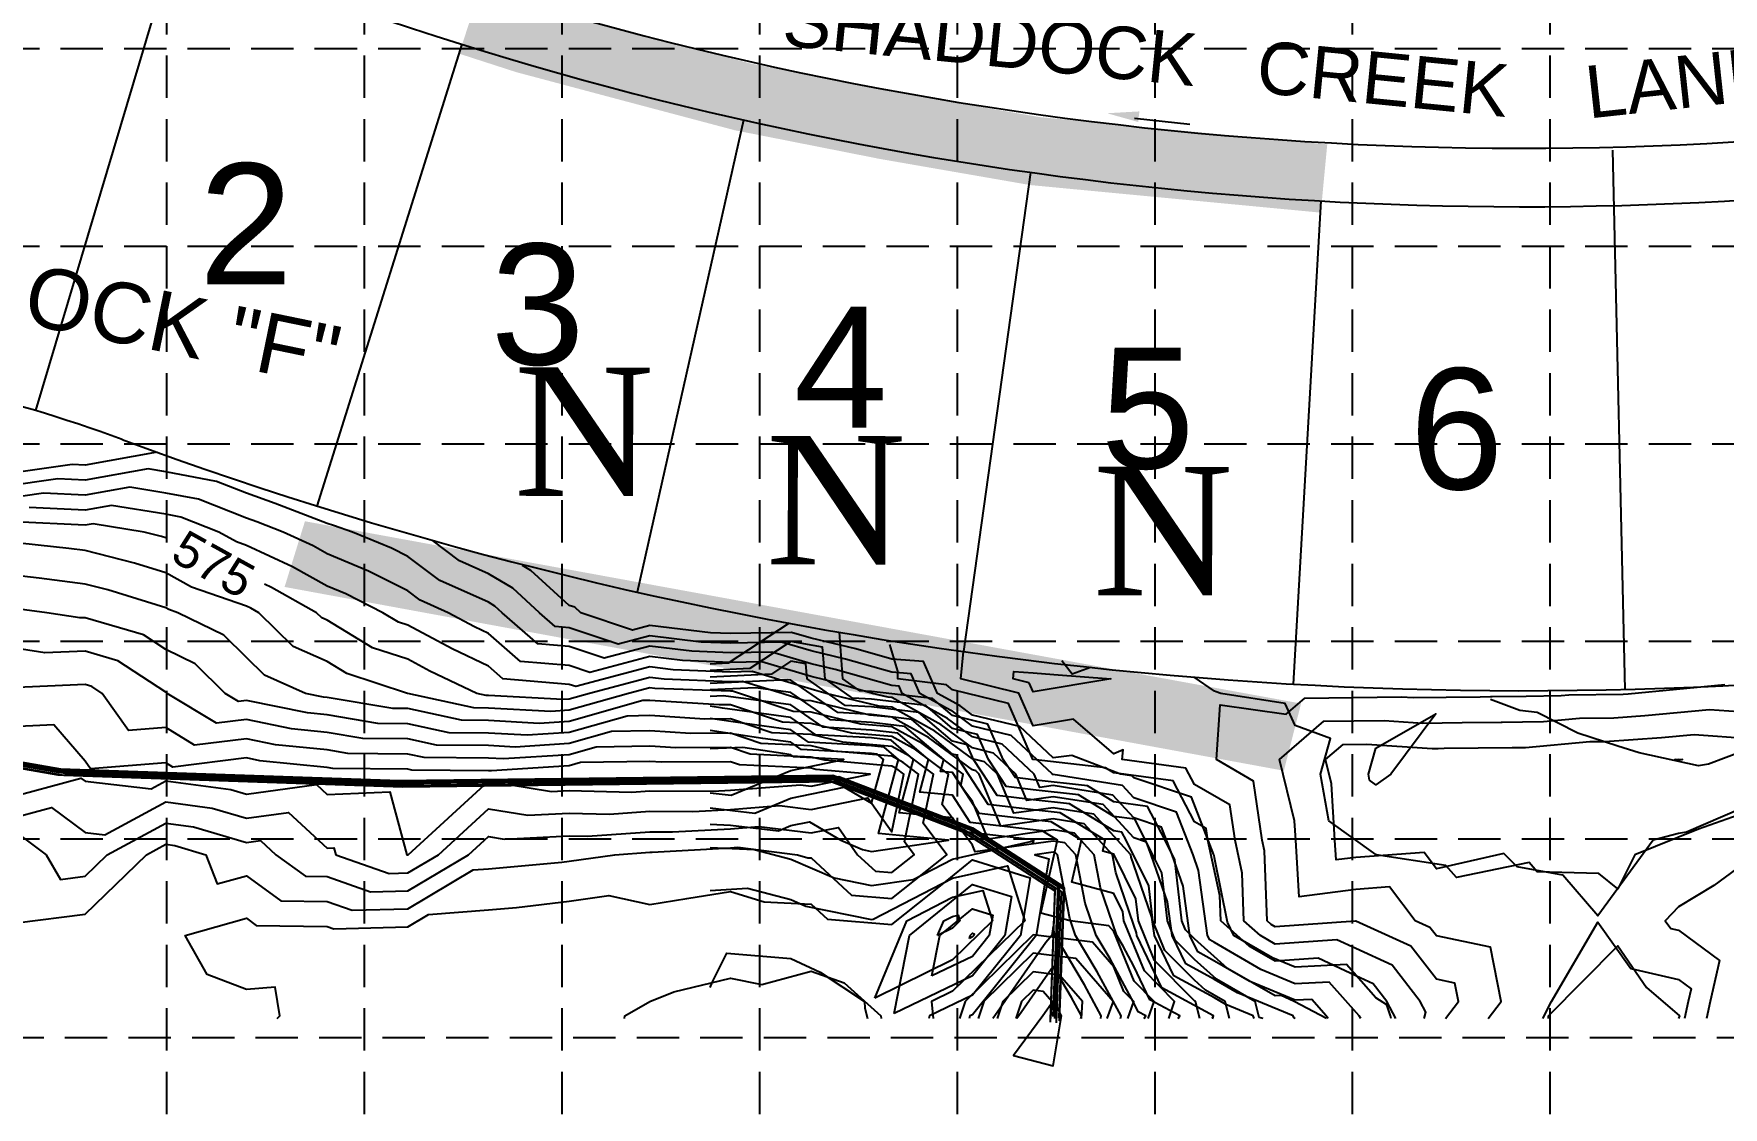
# Model space of a CAD drawing. Header units: feet. Extents: x 2468808 to 2471949, y 7110842 to 7112807.
# Drawn here: x 2470002.3 to 2470421.1, y 7111218.8 to 7111485 of the extents above; entities that cross this region are included whole.
import ezdxf
from ezdxf.enums import TextEntityAlignment as Align

# ---------------------------------------------------------------- set-up
doc = ezdxf.new("R2010")
doc.units = ezdxf.units.FT
doc.header["$LTSCALE"] = 35
doc.header["$MEASUREMENT"] = 0
for name, pattern in [('ACAD_ISO02W100', [15, 12, -3]), ('FL1', [1.2, 0.9, -0.075, 0, -0.075, 0, -0.075, 0, -0.075]), ('HIDDEN', [0.375, 0.25, -0.125]), ('PHANTOM2', [3.15, 1.9, -0.25, 0.25, -0.25, 0.25, -0.25])]:
    doc.linetypes.add(name, pattern=pattern)
for name, color, linetype in [('BDY', 250, 'PHANTOM2'), ('BLOCKNO', 250, 'CONTINUOUS'), ('CONTOURS-MAJ', 250, 'CONTINUOUS'), ('CONTOURS-MIN', 250, 'CONTINUOUS'), ('CREEK_FL', 250, 'FL1'), ('EROSION BLANKET', 84, 'CONTINUOUS'), ('FLOW', 250, 'CONTINUOUS'), ('GRID', 254, 'HIDDEN'), ('LEGEND', 7, 'CONTINUOUS'), ('LOT', 250, 'CONTINUOUS'), ('LOTNO', 250, 'CONTINUOUS'), ('Newcastle homesites', 194, 'CONTINUOUS'), ('PVMT', 250, 'CONTINUOUS'), ('SROW', 250, 'CONTINUOUS'), ('STRNAMES', 250, 'CONTINUOUS')]:
    doc.layers.add(name, color=color, linetype=linetype)
doc.styles.add('NEWCASTLE', font='TIMES.TTF')
doc.styles.get("Standard").update_dxf_attribs({"font": 'ARIAL.TTF'})

# ---------------------------------------------------------------- blocks, each defined once
blk = doc.blocks.new('1DB')
at = {"layer": 'FLOW'}
for p, q in [((6.25, 13), (20.07, 13)), ((6.25, -13.5), (20.07, -13.5))]:
    blk.add_line(p, q, dxfattribs=at)
for points in [[(7.28, 11.68), (7.28, 14.32), (-0.62, 13)], [(7.28, -14.32), (7.28, -11.68), (-0.62, -13)]]:
    blk.add_solid(points, dxfattribs=at)

msp = doc.modelspace()

# ---------------------------------------------------------------- hatches: boundary and pattern name
at = {"layer": 'LEGEND', "linetype": 'ACAD_ISO02W100'}
h = msp.add_hatch(dxfattribs=at)
h.set_pattern_fill('GRAVEL', color=240, scale=14.931378, style=0)
h.set_pattern_definition([(228.0128, (2469066.0709, 7110548.3938), (-119.4509976, -134.382422), [2.00881, -198.87234]), (184.9697, (2469064.7271, 7110546.90066), (179.1765517, 14.9312482), [3.44718, -341.27046]), (132.5104, (2469061.2929, 7110546.602), (149.3136414, -164.2452875), [2.43065, -240.63457]), (267.2737, (2469055.4696, 7110542.8692), (14.93131854, 298.6275644), [3.13914, -310.7751]), (292.8337, (2469055.3203, 7110539.7336), (-74.6570379, 179.17648242), [3.07818, -304.74006]), (357.2737, (2469056.5148, 7110536.89664), (-298.6275644, 14.93131854), [3.13914, -310.7751]), (37.6942, (2469059.6504, 7110536.7473), (-194.10802368, -149.31363674), [4.15136, -410.98392]), (72.2553, (2469062.9353, 7110539.28566), (104.5198067, 328.49025973), [3.91931, -388.01158]), (121.4296, (2469064.1298, 7110543.0185), (-119.45114695, 194.1078399), [3.14977, -311.82799]), (175.2364, (2469062.4874, 7110545.7061), (164.2451721, -14.9312516), [3.59595, -176.20165]), (222.3974, (2469058.90385, 7110546.0048), (-179.17664576, -164.24503977), [4.65035, -460.38478]), (138.8141, (2469070.2517, 7110542.7199), (-104.51969, 89.5882279), [1.58722, -157.13549]), (171.4692, (2469069.0572, 7110543.7651), (194.1078884, -29.8628741), [3.01968, -298.94875]), (225, (2469066.071, 7110544.213), (-2e-15, -14.93138), [2.11161, -19.00454]), (203.1986, (2469065.0257, 7110546.0048), (74.656886, 29.8627758), [1.13714, -112.57684]), (291.8014, (2469063.9805, 7110545.5568), (-14.9313767, 44.794138), [1.60815, -78.79978]), (30.9638, (2469064.5778, 7110544.0637), (44.7941045, 29.862793), [2.61193, -84.45222]), (161.5651, (2469066.8175, 7110545.4075), (29.862762, -14.931354), [1.88868, -45.32848]), (16.3895, (2469055.3203, 7110545.5568), (149.31381283, 44.79402515), [2.64584, -261.93885]), (70.3462, (2469057.8586, 7110546.3034), (-59.72544104, -164.2451899), [2.21971, -219.75118]), (293.1986, (2469066.8175, 7110548.3938), (-29.8627758, 74.656886), [2.27427, -111.43971]), (343.6105, (2469067.7134, 7110546.3034), (-149.31381283, 44.79402515), [2.64584, -261.93885]), (339.444, (2469055.3203, 7110536.2994), (-74.6569175, 29.8626962), [2.55147, -125.02228]), (294.7751, (2469057.7093, 7110535.4035), (-74.6567734, 164.2452091), [2.13784, -211.64695]), (66.8014, (2469066.9668, 7110533.4624), (29.8627758, 74.656886), [2.27427, -111.43971]), (17.354, (2469067.8627, 7110535.5528), (-194.10794415, -59.7254299), [2.50296, -247.79255]), (69.444, (2469059.6504, 7110533.4624), (-29.8626962, -74.6569175), [1.27574, -126.29802]), (101.3099, (2469066.071, 7110533.4624), (-14.9313426, 59.725523), [0.76135, -75.37403]), (165.9638, (2469065.9216, 7110534.209), (44.794142, -14.931349), [3.07818, -58.48546]), (186.009, (2469062.9353, 7110534.95556), (149.3137763, 14.9313678), [2.85264, -282.41093]), (303.6901, (2469064.5778, 7110542.72), (-14.931398, 29.862749), [2.15343, -51.68241]), (353.1572, (2469065.7723, 7110540.9281), (253.83341653, -29.86287542), [3.75963, -372.20287]), (60.9454, (2469069.5051, 7110540.4802), (-59.7255124, -104.5196517), [1.53727, -152.19067]), (90, (2469070.252, 7110541.824), (-14.93138, 14.93138), [0.89588, -14.0355]), (120.2564, (2469062.6367, 7110535.4035), (59.72543565, -104.5196827), [2.07433, -205.359]), (48.0128, (2469061.5915, 7110537.1953), (119.4509976, 134.382422), [4.01762, -196.86353]), (0, (2469064.279, 7110540.182), (14.93138, 14.93138), [3.88216, -11.04922]), (325.3048, (2469068.1613, 7110540.1815), (-149.3136943, 104.51977455), [2.36086, -233.72495]), (254.0546, (2469070.1024, 7110538.8377), (-14.9313763, -59.725514), [2.17404, -106.52804]), (207.646, (2469069.5051, 7110536.7473), (-283.6961194, -149.31389517), [3.53971, -350.43159]), (175.4261, (2469066.36953, 7110535.1049), (-194.10792234, 14.93130037), [3.74477, -370.73229])])
h.paths.add_polyline_path([(2470065.66, 7111348.54), (2470311.5, 7111303.32), (2470315.3, 7111318.16), (2470070.15, 7111363.03)])

# ---------------------------------------------------------------- linework, layer by layer
at = {"layer": 'BDY', "color": 7, "linetype": 'Continuous'}
for centre, radius, start, end in [((2469902.59, 7111056.17), 350, 69.6722, 84.8422), ((2470371.57, 7112322.09), 1000, 249.67215, 276.15244)]:
    msp.add_arc(centre, radius, start, end, dxfattribs=at)
at = {"layer": 'CONTOURS-MAJ', "color": 42}
for points, elevation in [([(2470034.99, 7111360.02), (2470033.91, 7111360.35), (2470029.68, 7111361.42), (2470017.02, 7111363.46), (2470014.99, 7111363.1), (2469997.54, 7111363.97)], 575), ([(2470338.83, 7111240.79), (2470338.62, 7111241.42), (2470337.72, 7111244.16), (2470334.99, 7111245.96), (2470327.74, 7111254.17), (2470314.99, 7111253.51), (2470309.4, 7111255.83), (2470299.79, 7111261.42), (2470298.22, 7111264.65), (2470294.99, 7111280.62), (2470294.89, 7111281.32), (2470294.86, 7111281.42), (2470289.28, 7111295.71), (2470274.99, 7111300.48), (2470274.54, 7111300.97), (2470271.68, 7111301.42), (2470259.61, 7111306.05), (2470254.99, 7111305.47), (2470246.75, 7111313.18), (2470234.99, 7111316.05), (2470231.9, 7111318.33), (2470226.33, 7111321.42), (2470222.88, 7111329.31), (2470214.99, 7111329.93), (2470206.05, 7111332.48), (2470194.99, 7111335.1), (2470190.12, 7111336.55), (2470174.99, 7111336.26), (2470170.02, 7111336.45), (2470154.99, 7111338.27), (2470150.7, 7111337.13), (2470137.88, 7111341.42), (2470136.38, 7111342.81), (2470134.99, 7111343.17), (2470125.47, 7111351.9), (2470123.41, 7111353.13)], 580), ([(2470294.78, 7111240.79), (2470294.46, 7111240.89), (2470294.77, 7111241.42), (2470281.97, 7111248.4), (2470275.72, 7111261.42), (2470275.63, 7111262.07), (2470274.99, 7111263.94), (2470270.55, 7111276.99), (2470269.68, 7111281.42), (2470262.66, 7111289.09), (2470254.99, 7111290.3), (2470242.06, 7111288.49), (2470236.69, 7111301.42), (2470235.81, 7111302.25), (2470234.99, 7111302.45), (2470224.08, 7111310.51), (2470214.99, 7111315.55), (2470209.58, 7111316.02), (2470194.99, 7111319.53), (2470193.18, 7111319.62), (2470187.8, 7111321.42), (2470177.94, 7111324.37), (2470174.99, 7111324.31), (2470158.53, 7111324.97), (2470154.99, 7111325.39), (2470140.06, 7111321.42), (2470134.99, 7111319.98), (2470133.45, 7111319.88), (2470114.99, 7111320.9), (2470114.47, 7111320.91), (2470112.12, 7111321.42), (2470100.48, 7111326.92), (2470094.99, 7111329.87), (2470086.27, 7111332.71), (2470074.99, 7111339.57), (2470073.71, 7111340.14), (2470072.4, 7111341.42), (2470061.24, 7111347.68), (2470059.5, 7111348.49)], 575), ([(2470339.97, 7111240.79), (2470337.74, 7111245), (2470334.36, 7111249.36), (2470330, 7111251.34), (2470320.73, 7111255.73), (2470310, 7111254.98), (2470303.65, 7111258.65), (2470296.53, 7111265), (2470296.3, 7111271.3), (2470293.32, 7111285), (2470292.9, 7111287.9), (2470290, 7111289.57), (2470284.73, 7111299.73), (2470270, 7111301.69), (2470267.94, 7111302.94), (2470250, 7111304.99), (2470249.99, 7111304.99), (2470249.98, 7111305), (2470243.9, 7111318.9), (2470230, 7111322.33), (2470228.56, 7111323.56), (2470216.5, 7111325), (2470216.52, 7111326.94), (2470214.48, 7111333.57)], 580), ([(2470077.15, 7111281.42), (2470090.35, 7111276.78), (2470094.99, 7111276.89), (2470102.58, 7111281.42), (2470114.99, 7111292.78), (2470124.76, 7111291.2), (2470134.99, 7111291.71), (2470145.02, 7111291.46), (2470154.99, 7111292.18), (2470165.67, 7111292.11), (2470174.99, 7111292.62), (2470187.15, 7111293.59), (2470194.99, 7111292.61), (2470209.07, 7111295.51), (2470214.99, 7111287.05), (2470217.97, 7111301.42), (2470216.26, 7111302.69), (2470214.99, 7111303.39), (2470198.39, 7111304.82), (2470194.99, 7111305.64), (2470179.9, 7111306.34), (2470174.99, 7111307.99), (2470161.49, 7111307.92), (2470154.99, 7111308.33), (2470141.67, 7111308.11), (2470134.99, 7111306.21), (2470118.71, 7111305.15), (2470114.99, 7111305.35), (2470099.06, 7111305.49), (2470094.99, 7111306.38), (2470080.11, 7111306.55), (2470074.99, 7111307.4), (2470062.23, 7111308.67), (2470054.99, 7111310.16), (2470042.15, 7111308.58), (2470034.99, 7111312.92), (2470025.77, 7111312.2), (2470019.25, 7111321.42), (2470016.68, 7111323.12), (2470014.99, 7111323.61), (2469996.38, 7111322.82)], 570), ([(2470291.32, 7111240.79), (2470290.25, 7111245), (2470290.09, 7111245.09), (2470290, 7111245.17), (2470280.15, 7111255.15), (2470276.12, 7111265), (2470275.48, 7111270.48), (2470270, 7111281.54), (2470267.27, 7111282.27), (2470267.9, 7111285), (2470256.77, 7111291.77), (2470250, 7111292.55), (2470238.86, 7111293.86), (2470231.57, 7111305), (2470231.09, 7111306.09), (2470230, 7111306.36), (2470219.96, 7111314.96), (2470210, 7111316.15), (2470201.64, 7111316.64), (2470190, 7111324.69), (2470189.2, 7111324.8), (2470170, 7111323.86)], 575), ([(2470521.33, 7111324.86), (2470519.73, 7111321.42), (2470514.99, 7111316.64), (2470505.03, 7111311.47), (2470494.99, 7111309.14), (2470479.25, 7111305.68), (2470474.99, 7111305.87), (2470461.65, 7111308.08), (2470454.99, 7111312.31), (2470443.87, 7111310.31), (2470434.99, 7111310.44), (2470417.46, 7111303.89), (2470414.99, 7111303.49), (2470400.24, 7111306.68), (2470394.99, 7111308.31), (2470385.1, 7111311.53), (2470374.99, 7111316.67), (2470370.72, 7111317.15), (2470363.43, 7111319.92)], 585), ([(2470170, 7111293.04), (2470181.01, 7111291.74), (2470190, 7111295.46), (2470203.18, 7111298.18), (2470210, 7111294.18), (2470212.95, 7111305), (2470211.36, 7111306.36), (2470210, 7111306.52), (2470192.54, 7111307.54), (2470190, 7111309.3), (2470183, 7111310.25), (2470170, 7111312.2)], 570), ([(2469994.99, 7111289.96), (2470006.69, 7111293.12), (2470014.99, 7111286.92), (2470019.92, 7111286.36), (2470034.99, 7111294.49), (2470046.5, 7111292.94), (2470054.99, 7111290.44), (2470065.43, 7111291.86), (2470074.99, 7111283.06), (2470076.69, 7111283.12), (2470077.15, 7111281.42)], 570), ([(2470262.06, 7111240.79), (2470262.25, 7111245), (2470256.56, 7111251.56), (2470250, 7111252.39), (2470242.48, 7111245), (2470241.09, 7111240.79)], 570), ([(2470261.89, 7111240.79), (2470262, 7111241.42), (2470259.55, 7111245.99), (2470254.99, 7111253.66), (2470246.5, 7111241.42), (2470246.03, 7111240.79)], 570)]:
    msp.add_lwpolyline(points, dxfattribs=dict(at, elevation=elevation))
for points, elevation in [([(2470333.43, 7111299.87), (2470333.15, 7111301.42), (2470334.99, 7111307.85), (2470349.88, 7111316.31), (2470338.7, 7111301.42), (2470334.99, 7111298.75)], 585), ([(2470409.73, 7111304.73), (2470409.11, 7111305), (2470409.96, 7111305.06), (2470410.04, 7111305.07), (2470411, 7111305), (2470410, 7111304.8)], 585), ([(2470224.91, 7111251.34), (2470226.86, 7111261.42), (2470234.99, 7111267.99), (2470240, 7111266.44), (2470239.17, 7111261.42), (2470234.99, 7111256.21)], 575), ([(2470226.36, 7111261.36), (2470227.86, 7111265), (2470230, 7111266.11), (2470231.43, 7111266.43), (2470231.88, 7111265), (2470230, 7111263.17)], 575)]:
    msp.add_lwpolyline(points, close=True, dxfattribs=dict(at, elevation=elevation))
at = {"layer": 'CONTOURS-MIN', "color": 42}
for points, elevation in [([(2470032.86, 7111381.2), (2470014.99, 7111378.05), (2470011.78, 7111378.21), (2469994.99, 7111375.75)], 579), ([(2470323.14, 7111240.79), (2470322.71, 7111241.42), (2470319.09, 7111245.52), (2470314.99, 7111245.31), (2470303.6, 7111250.04), (2470294.99, 7111255.05), (2470290.87, 7111257.3), (2470288.89, 7111261.42), (2470287.19, 7111273.62), (2470284.49, 7111281.42), (2470281.82, 7111288.26), (2470274.99, 7111290.54), (2470269.79, 7111296.22), (2470254.99, 7111298.55), (2470251.65, 7111298.08), (2470250.26, 7111301.42), (2470242.37, 7111308.81), (2470234.99, 7111310.61), (2470228.77, 7111315.2), (2470217.56, 7111321.42), (2470216.78, 7111323.21), (2470214.99, 7111323.35), (2470200.93, 7111327.36), (2470194.99, 7111328.77), (2470185.25, 7111331.68), (2470174.99, 7111331.48), (2470165.42, 7111331.86), (2470154.99, 7111333.12), (2470143.68, 7111330.11), (2470134.99, 7111333.02), (2470127.23, 7111333.67), (2470118.39, 7111341.42), (2470116.61, 7111343.05), (2470114.99, 7111344.02), (2470102.97, 7111349.4), (2470094.99, 7111355.36), (2470090.96, 7111357.4), (2470081.32, 7111361.42), (2470076.6, 7111363.03), (2470074.99, 7111363.51), (2470062.11, 7111368.54), (2470054.99, 7111371.05), (2470047.54, 7111373.98), (2470034.99, 7111376.37), (2470030.64, 7111377.07), (2470014.99, 7111374.31), (2470008.22, 7111374.65), (2469994.99, 7111372.71)], 578), ([(2470315, 7111240.79), (2470314.99, 7111240.8), (2470314.62, 7111241.05), (2470314.48, 7111241.42), (2470300.71, 7111247.14), (2470294.99, 7111250.47), (2470287.9, 7111254.33), (2470284.5, 7111261.42), (2470283.34, 7111269.77), (2470279.31, 7111281.42), (2470278.1, 7111284.53), (2470274.99, 7111285.57), (2470267.41, 7111293.85), (2470254.99, 7111295.8), (2470248.45, 7111294.89), (2470245.74, 7111301.42), (2470240.19, 7111306.62), (2470234.99, 7111307.89), (2470227.21, 7111313.64), (2470214.99, 7111320.42), (2470214.06, 7111320.5), (2470210.22, 7111321.42), (2470198.37, 7111324.8), (2470194.99, 7111325.6), (2470182.81, 7111329.24), (2470174.99, 7111329.09), (2470163.13, 7111329.56), (2470154.99, 7111330.55), (2470140.17, 7111326.6), (2470134.99, 7111328.34), (2470122.91, 7111329.35), (2470114.99, 7111336.29), (2470111.5, 7111337.94), (2470105.01, 7111341.42), (2470098.09, 7111344.52), (2470094.99, 7111346.84), (2470085.3, 7111351.73), (2470074.99, 7111356.03), (2470071.53, 7111357.97), (2470064.11, 7111361.42), (2470057.55, 7111363.99), (2470054.99, 7111364.89), (2470043.12, 7111369.55), (2470034.99, 7111371.1), (2470026.1, 7111372.53), (2470014.99, 7111370.57), (2470004.66, 7111371.09), (2469994.99, 7111369.67)], 577), ([(2470304.84, 7111240.79), (2470304.61, 7111241.42), (2470297.81, 7111244.24), (2470294.99, 7111245.89), (2470284.93, 7111251.37), (2470280.11, 7111261.42), (2470279.49, 7111265.92), (2470274.99, 7111278.94), (2470274.36, 7111280.79), (2470274.23, 7111281.42), (2470265.04, 7111291.47), (2470254.99, 7111293.05), (2470245.26, 7111291.69), (2470241.22, 7111301.42), (2470238, 7111304.43), (2470234.99, 7111305.17), (2470225.64, 7111312.08), (2470214.99, 7111317.99), (2470211.82, 7111318.26), (2470198.69, 7111321.42), (2470195.81, 7111322.24), (2470194.99, 7111322.44), (2470180.37, 7111326.81), (2470174.99, 7111326.7), (2470160.83, 7111327.26), (2470154.99, 7111327.97), (2470136.66, 7111323.09), (2470134.99, 7111323.65), (2470118.59, 7111325.02), (2470114.99, 7111328.18), (2470105.99, 7111332.43), (2470094.99, 7111338.33), (2470092.66, 7111339.09), (2470088.82, 7111341.42), (2470079.63, 7111346.07), (2470074.99, 7111348), (2470066.39, 7111352.82), (2470054.99, 7111358.12), (2470052.54, 7111358.98), (2470048.13, 7111361.42), (2470038.7, 7111365.13), (2470034.99, 7111365.84), (2470021.56, 7111367.99), (2470014.99, 7111366.84), (2470001.1, 7111367.53)], 576), ([(2470285.99, 7111240.79), (2470286.36, 7111241.42), (2470279, 7111245.44), (2470274.99, 7111253.81), (2470272.33, 7111258.76), (2470270.75, 7111261.42), (2470266.75, 7111273.19), (2470265.13, 7111281.42), (2470260.28, 7111286.72), (2470254.99, 7111287.55), (2470238.86, 7111285.3), (2470234.99, 7111294.63), (2470232.09, 7111298.53), (2470232.69, 7111301.42), (2470222.51, 7111308.95), (2470214.99, 7111313.12), (2470207.34, 7111313.78), (2470194.99, 7111316.76), (2470190.53, 7111316.96), (2470177.22, 7111321.42), (2470175.5, 7111321.94), (2470174.99, 7111321.93), (2470156.23, 7111322.67), (2470154.99, 7111322.82), (2470149.74, 7111321.42), (2470134.99, 7111317.23), (2470130.5, 7111316.93), (2470114.99, 7111317.79), (2470111.39, 7111317.82), (2470094.99, 7111321.41), (2470094.98, 7111321.41), (2470094.93, 7111321.42), (2470079.89, 7111326.32), (2470074.99, 7111329.31), (2470066.6, 7111333.03), (2470058.07, 7111341.42), (2470056.1, 7111342.53), (2470054.99, 7111343.05), (2470041.36, 7111347.79), (2470034.99, 7111351.33), (2470027.27, 7111353.71), (2470014.99, 7111356.83), (2470010.93, 7111357.36), (2469994.99, 7111359.11)], 574), ([(2470331.28, 7111240.79), (2470330.85, 7111241.42), (2470323.41, 7111249.85), (2470314.99, 7111249.41), (2470306.5, 7111252.93), (2470294.99, 7111259.64), (2470293.83, 7111260.27), (2470293.28, 7111261.42), (2470291.04, 7111277.47), (2470289.68, 7111281.42), (2470285.55, 7111291.99), (2470274.99, 7111295.51), (2470272.16, 7111298.6), (2470254.99, 7111301.3), (2470254.85, 7111301.28), (2470254.79, 7111301.42), (2470244.56, 7111310.99), (2470234.99, 7111313.33), (2470230.33, 7111316.77), (2470221.95, 7111321.42), (2470219.83, 7111326.26), (2470214.99, 7111326.64), (2470203.49, 7111329.92), (2470194.99, 7111331.93), (2470187.68, 7111334.12), (2470174.99, 7111333.87), (2470167.72, 7111334.15), (2470154.99, 7111335.7), (2470147.19, 7111333.62), (2470134.99, 7111337.71), (2470131.56, 7111337.99), (2470127.64, 7111341.42), (2470121.04, 7111347.47), (2470114.99, 7111351.08), (2470107.85, 7111354.28), (2470101.02, 7111359.38)], 579), ([(2470277.59, 7111240.79), (2470277.96, 7111241.42), (2470276.04, 7111242.47), (2470274.99, 7111244.65), (2470269.14, 7111255.57), (2470265.65, 7111261.42), (2470262.95, 7111269.38), (2470260.58, 7111281.42), (2470257.91, 7111284.34), (2470254.99, 7111284.8), (2470235.67, 7111282.1), (2470234.99, 7111283.74), (2470227.45, 7111293.88), (2470229.01, 7111301.42), (2470220.95, 7111307.38), (2470214.99, 7111310.69), (2470205.11, 7111311.54), (2470194.99, 7111313.98), (2470187.87, 7111314.31), (2470174.99, 7111318.62), (2470172.18, 7111318.61), (2470154.99, 7111319.69), (2470153.23, 7111319.66), (2470134.99, 7111314.47), (2470127.55, 7111313.99), (2470114.99, 7111314.68), (2470108.31, 7111314.74), (2470094.99, 7111317.66), (2470091.26, 7111317.7), (2470074.99, 7111320.42), (2470074.07, 7111320.51), (2470069.62, 7111321.42), (2470059.49, 7111325.92), (2470054.99, 7111330.35), (2470049.4, 7111335.84), (2470038.01, 7111341.42), (2470035.77, 7111342.2), (2470034.99, 7111342.64), (2470020.63, 7111347.06), (2470014.99, 7111348.5), (2470003.58, 7111350.01), (2469994.99, 7111350.95)], 573), ([(2469998.08, 7111264.51), (2470014.99, 7111266.64), (2470030.22, 7111281.42), (2470034.99, 7111284), (2470037.26, 7111283.69), (2470044.96, 7111281.42), (2470047.75, 7111274.19), (2470054.99, 7111276.21), (2470063.54, 7111269.97), (2470074.99, 7111269.82), (2470081.2, 7111267.63), (2470094.99, 7111267.97), (2470111.21, 7111277.65), (2470114.99, 7111277.94), (2470133.17, 7111279.6), (2470134.99, 7111279.81), (2470146.35, 7111281.42), (2470154.99, 7111282.05), (2470155.61, 7111282.04), (2470174.99, 7111283.12), (2470176.83, 7111283.26), (2470191.63, 7111281.42), (2470194.21, 7111280.64), (2470194.99, 7111280.6), (2470204.97, 7111271.4), (2470214.99, 7111270.58), (2470228.61, 7111281.42), (2470222.8, 7111289.24), (2470225.33, 7111301.42), (2470219.38, 7111305.82), (2470214.99, 7111308.26), (2470202.87, 7111309.3), (2470194.99, 7111311.2), (2470185.22, 7111311.65), (2470174.99, 7111315.08), (2470168.61, 7111315.05), (2470154.99, 7111315.9), (2470149.38, 7111315.81), (2470134.99, 7111311.72), (2470124.61, 7111311.04), (2470114.99, 7111311.57), (2470105.22, 7111311.66), (2470094.99, 7111313.9), (2470087.55, 7111313.98), (2470074.99, 7111316.08), (2470070.13, 7111316.56), (2470054.99, 7111319.67), (2470053, 7111319.43), (2470049.71, 7111321.42), (2470042.28, 7111328.71), (2470034.99, 7111332.29), (2470029.48, 7111335.92), (2470014.99, 7111340.17), (2470013.68, 7111340.12), (2470005.55, 7111341.42), (2469996.23, 7111342.66)], 572), ([(2470189.51, 7111338.8), (2470174.41, 7111328.9), (2470170, 7111328.68)], 578), ([(2470189.51, 7111338.8), (2470174.41, 7111328.9), (2470170, 7111328.68)], 578), ([(2470322.73, 7111240.79), (2470314.75, 7111245), (2470311.52, 7111246.52), (2470310, 7111246.42), (2470298.23, 7111253.23), (2470290, 7111260.56), (2470287.79, 7111262.79), (2470286.89, 7111265), (2470285.14, 7111280.14), (2470282.74, 7111285), (2470278.39, 7111293.39), (2470270, 7111294.5), (2470263.47, 7111298.47), (2470250, 7111300.01), (2470245.54, 7111300.54), (2470242.61, 7111305), (2470238.78, 7111313.78), (2470230, 7111315.94), (2470225.12, 7111320.12), (2470210, 7111321.92), (2470207.09, 7111322.09), (2470202.89, 7111325), (2470202, 7111336.57)], 578), ([(2470322.73, 7111240.79), (2470314.75, 7111245), (2470311.52, 7111246.52), (2470310, 7111246.42), (2470298.23, 7111253.23), (2470290, 7111260.56), (2470287.79, 7111262.79), (2470286.89, 7111265), (2470285.14, 7111280.14), (2470282.74, 7111285), (2470278.39, 7111293.39), (2470270, 7111294.5), (2470263.47, 7111298.47), (2470250, 7111300.01), (2470245.54, 7111300.54), (2470242.61, 7111305), (2470238.78, 7111313.78), (2470230, 7111315.94), (2470225.12, 7111320.12), (2470210, 7111321.92), (2470207.09, 7111322.09), (2470202.89, 7111325), (2470202, 7111336.57)], 578), ([(2469999.41, 7111285.84), (2470005.33, 7111281.42), (2470008.87, 7111275.3), (2470014.99, 7111276.07), (2470020.5, 7111281.42), (2470034.99, 7111289.25), (2470041.88, 7111288.31), (2470054.99, 7111284.45), (2470058.5, 7111284.93), (2470062.3, 7111281.42), (2470069.64, 7111276.07), (2470074.99, 7111276), (2470085.77, 7111272.21), (2470094.99, 7111272.43), (2470110.06, 7111281.42), (2470114.99, 7111285.93), (2470118.87, 7111285.3), (2470134.99, 7111286.11), (2470139.56, 7111286), (2470154.99, 7111287.11), (2470160.64, 7111287.07), (2470174.99, 7111287.87), (2470181.99, 7111288.43), (2470194.99, 7111286.81), (2470201.77, 7111288.2), (2470206.51, 7111281.42), (2470210.92, 7111277.36), (2470214.99, 7111277.02), (2470220.52, 7111281.42), (2470218.16, 7111284.59), (2470221.65, 7111301.42), (2470217.82, 7111304.25), (2470214.99, 7111305.83), (2470200.63, 7111307.06), (2470194.99, 7111308.42), (2470182.56, 7111308.99), (2470174.99, 7111311.53), (2470165.05, 7111311.49), (2470154.99, 7111312.12), (2470145.52, 7111311.96), (2470134.99, 7111308.96), (2470121.66, 7111308.09), (2470114.99, 7111308.46), (2470102.14, 7111308.57), (2470094.99, 7111310.14), (2470083.83, 7111310.26), (2470074.99, 7111311.74), (2470066.18, 7111312.61), (2470054.99, 7111314.91), (2470047.57, 7111314.01), (2470035.33, 7111321.42), (2470035.16, 7111321.59), (2470034.99, 7111321.68), (2470023.08, 7111329.52), (2470014.99, 7111331.89), (2470005.03, 7111331.47), (2469994.99, 7111333.08)], 571), ([(2470307.02, 7111240.79), (2470306.06, 7111241.06), (2470305.05, 7111245), (2470295.52, 7111250.52), (2470290, 7111255.43), (2470285.24, 7111260.24), (2470283.3, 7111265), (2470281.92, 7111276.92), (2470277.92, 7111285), (2470275.22, 7111290.22), (2470270, 7111290.91), (2470261.24, 7111296.24), (2470250, 7111297.52), (2470243.31, 7111298.31), (2470238.93, 7111305), (2470236.22, 7111311.22), (2470230, 7111312.75), (2470223.4, 7111318.4), (2470210, 7111320), (2470205.27, 7111320.27), (2470198.45, 7111325), (2470197.84, 7111332.84), (2470190, 7111334.26), (2470179.79, 7111327.55), (2470170, 7111327.08)], 577), ([(2470307.02, 7111240.79), (2470306.06, 7111241.06), (2470305.05, 7111245), (2470295.52, 7111250.52), (2470290, 7111255.43), (2470285.24, 7111260.24), (2470283.3, 7111265), (2470281.92, 7111276.92), (2470277.92, 7111285), (2470275.22, 7111290.22), (2470270, 7111290.91), (2470261.24, 7111296.24), (2470250, 7111297.52), (2470243.31, 7111298.31), (2470238.93, 7111305), (2470236.22, 7111311.22), (2470230, 7111312.75), (2470223.4, 7111318.4), (2470210, 7111320), (2470205.27, 7111320.27), (2470198.45, 7111325), (2470197.84, 7111332.84), (2470190, 7111334.26), (2470179.79, 7111327.55), (2470170, 7111327.08)], 577), ([(2470346.95, 7111240.79), (2470347.4, 7111242.4), (2470346.01, 7111245), (2470339.03, 7111254.03), (2470330, 7111258.12), (2470325.33, 7111260.33), (2470310, 7111259.26), (2470306.36, 7111261.36), (2470302.28, 7111265), (2470301.85, 7111276.85), (2470300.08, 7111285), (2470298.79, 7111293.79), (2470290, 7111298.86), (2470287.9, 7111302.9), (2470272.1, 7111305), (2470272.38, 7111307.38), (2470270, 7111306.46), (2470260.04, 7111315.04), (2470250, 7111313.37), (2470246.46, 7111321.46), (2470232.13, 7111325), (2470232.73, 7111331.77)], 581), ([(2470346.95, 7111240.79), (2470347.4, 7111242.4), (2470346.01, 7111245), (2470339.03, 7111254.03), (2470330, 7111258.12), (2470325.33, 7111260.33), (2470310, 7111259.26), (2470306.36, 7111261.36), (2470302.28, 7111265), (2470301.85, 7111276.85), (2470300.08, 7111285), (2470298.79, 7111293.79), (2470290, 7111298.86), (2470287.9, 7111302.9), (2470272.1, 7111305), (2470272.38, 7111307.38), (2470270, 7111306.46), (2470260.04, 7111315.04), (2470250, 7111313.37), (2470246.46, 7111321.46), (2470232.13, 7111325), (2470232.73, 7111331.77)], 581), ([(2470298.73, 7111240.79), (2470297.65, 7111245), (2470292.8, 7111247.8), (2470290, 7111250.3), (2470282.7, 7111257.7), (2470279.71, 7111265), (2470278.7, 7111273.7), (2470273.1, 7111285), (2470272.04, 7111287.04), (2470270, 7111287.31), (2470259.01, 7111294.01), (2470250, 7111295.03), (2470241.09, 7111296.09), (2470235.25, 7111305), (2470233.65, 7111308.65), (2470230, 7111309.56), (2470221.68, 7111316.68), (2470210, 7111318.07), (2470203.45, 7111318.45), (2470194, 7111325), (2470193.72, 7111328.72), (2470190, 7111329.39), (2470185.16, 7111326.21), (2470170, 7111325.47)], 576), ([(2470298.73, 7111240.79), (2470297.65, 7111245), (2470292.8, 7111247.8), (2470290, 7111250.3), (2470282.7, 7111257.7), (2470279.71, 7111265), (2470278.7, 7111273.7), (2470273.1, 7111285), (2470272.04, 7111287.04), (2470270, 7111287.31), (2470259.01, 7111294.01), (2470250, 7111295.03), (2470241.09, 7111296.09), (2470235.25, 7111305), (2470233.65, 7111308.65), (2470230, 7111309.56), (2470221.68, 7111316.68), (2470210, 7111318.07), (2470203.45, 7111318.45), (2470194, 7111325), (2470193.72, 7111328.72), (2470190, 7111329.39), (2470185.16, 7111326.21), (2470170, 7111325.47)], 576), ([(2470264.22, 7111327.87), (2470259.74, 7111326.17), (2470257.17, 7111329.5)], 584), ([(2470283.65, 7111240.79), (2470285.1, 7111245), (2470277.6, 7111252.6), (2470272.53, 7111265), (2470272.26, 7111267.26), (2470270, 7111271.83), (2470259.61, 7111274.61), (2470262, 7111285), (2470254.54, 7111289.54), (2470250, 7111290.06), (2470236.64, 7111291.64), (2470230, 7111301.77), (2470227.06, 7111302.06), (2470227.86, 7111305), (2470218.24, 7111313.24), (2470210, 7111314.22), (2470199.82, 7111314.82), (2470190, 7111321.61), (2470181.22, 7111322.8), (2470170, 7111322.26)], 574), ([(2470283.65, 7111240.79), (2470285.1, 7111245), (2470277.6, 7111252.6), (2470272.53, 7111265), (2470272.26, 7111267.26), (2470270, 7111271.83), (2470259.61, 7111274.61), (2470262, 7111285), (2470254.54, 7111289.54), (2470250, 7111290.06), (2470236.64, 7111291.64), (2470230, 7111301.77), (2470227.06, 7111302.06), (2470227.86, 7111305), (2470218.24, 7111313.24), (2470210, 7111314.22), (2470199.82, 7111314.82), (2470190, 7111321.61), (2470181.22, 7111322.8), (2470170, 7111322.26)], 574), ([(2470424.82, 7111291.26), (2470414.99, 7111287.73), (2470399.18, 7111281.42), (2470394.99, 7111272.99), (2470390.3, 7111276.74), (2470374.99, 7111277.18), (2470373.04, 7111279.47), (2470354.99, 7111275.74), (2470352.33, 7111278.77), (2470335.06, 7111281.42), (2470335.07, 7111281.5), (2470334.99, 7111281.45), (2470323.35, 7111289.79), (2470321.25, 7111301.42), (2470323.75, 7111310.19), (2470314.99, 7111313.43), (2470312.5, 7111318.94), (2470296.53, 7111321.42), (2470295.37, 7111321.8), (2470294.99, 7111321.94), (2470289.99, 7111325.42)], 584), ([(2470352.29, 7111240.79), (2470355.47, 7111245), (2470354.59, 7111249.59), (2470350, 7111250.55), (2470343.7, 7111258.7), (2470330, 7111264.9), (2470329.93, 7111264.93), (2470310, 7111263.54), (2470309.08, 7111264.08), (2470308.04, 7111265), (2470307.4, 7111282.4), (2470306.83, 7111285), (2470304.68, 7111299.68), (2470295.46, 7111305), (2470296.41, 7111318.59), (2470312.73, 7111316.25), (2470317.38, 7111320.27), (2470341.27, 7111320.56), (2470344.3, 7111320.36), (2470352.42, 7111320.48), (2470360.83, 7111320.6), (2470363.43, 7111320.63), (2470363.87, 7111320.64), (2470372.26, 7111320.76), (2470380.96, 7111320.89), (2470382.86, 7111321.07), (2470396.27, 7111321.23), (2470397.55, 7111321.32), (2470421.53, 7111323.59)], 582), ([(2470352.29, 7111240.79), (2470355.47, 7111245), (2470354.59, 7111249.59), (2470350, 7111250.55), (2470343.7, 7111258.7), (2470330, 7111264.9), (2470329.93, 7111264.93), (2470310, 7111263.54), (2470309.08, 7111264.08), (2470308.04, 7111265), (2470307.4, 7111282.4), (2470306.83, 7111285), (2470304.68, 7111299.68), (2470295.46, 7111305), (2470296.41, 7111318.59), (2470312.73, 7111316.25), (2470317.38, 7111320.27), (2470341.27, 7111320.56), (2470344.3, 7111320.36), (2470352.42, 7111320.48), (2470360.83, 7111320.6), (2470363.43, 7111320.63), (2470363.87, 7111320.64), (2470372.26, 7111320.76), (2470380.96, 7111320.89), (2470382.86, 7111321.07), (2470396.27, 7111321.23), (2470397.55, 7111321.32), (2470421.53, 7111323.59)], 582), ([(2470278.58, 7111240.79), (2470280.04, 7111245), (2470275.05, 7111250.05), (2470270, 7111262.39), (2470268.79, 7111263.79), (2470259.2, 7111265), (2470251.94, 7111266.94), (2470256.1, 7111285), (2470252.31, 7111287.31), (2470250, 7111287.57), (2470234.41, 7111289.41), (2470230, 7111296.15), (2470221.93, 7111296.93), (2470224.13, 7111305), (2470216.52, 7111311.52), (2470210, 7111312.3), (2470198, 7111313), (2470190, 7111318.54), (2470173.23, 7111320.81), (2470170, 7111320.65)], 573), ([(2470278.58, 7111240.79), (2470280.04, 7111245), (2470275.05, 7111250.05), (2470270, 7111262.39), (2470268.79, 7111263.79), (2470259.2, 7111265), (2470251.94, 7111266.94), (2470256.1, 7111285), (2470252.31, 7111287.31), (2470250, 7111287.57), (2470234.41, 7111289.41), (2470230, 7111296.15), (2470221.93, 7111296.93), (2470224.13, 7111305), (2470216.52, 7111311.52), (2470210, 7111312.3), (2470198, 7111313), (2470190, 7111318.54), (2470173.23, 7111320.81), (2470170, 7111320.65)], 573), ([(2470170, 7111283.2), (2470180.86, 7111282.71), (2470190, 7111280.31), (2470200.69, 7111275.69), (2470210, 7111273.79), (2470220.29, 7111275.29), (2470230, 7111280.34), (2470249.8, 7111284.8), (2470250, 7111284.16), (2470250.19, 7111285), (2470250.07, 7111285.07), (2470250, 7111285.08), (2470232.19, 7111287.19), (2470230, 7111290.53), (2470216.81, 7111291.81), (2470220.41, 7111305), (2470214.8, 7111309.8), (2470210, 7111310.37), (2470196.18, 7111311.18), (2470190, 7111315.46), (2470172.98, 7111317.76), (2470170, 7111318.21)], 572), ([(2470170, 7111283.2), (2470180.86, 7111282.71), (2470190, 7111280.31), (2470200.69, 7111275.69), (2470210, 7111273.79), (2470220.29, 7111275.29), (2470230, 7111280.34), (2470249.8, 7111284.8), (2470250, 7111284.16), (2470250.19, 7111285), (2470250.07, 7111285.07), (2470250, 7111285.08), (2470232.19, 7111287.19), (2470230, 7111290.53), (2470216.81, 7111291.81), (2470220.41, 7111305), (2470214.8, 7111309.8), (2470210, 7111310.37), (2470196.18, 7111311.18), (2470190, 7111315.46), (2470172.98, 7111317.76), (2470170, 7111318.21)], 572), ([(2469994.99, 7111295.28), (2470013.97, 7111300.4), (2470014.99, 7111299.64), (2470031.34, 7111297.77), (2470034.99, 7111299.74), (2470051.13, 7111297.56), (2470054.99, 7111296.42), (2470072.36, 7111298.8), (2470074.99, 7111296.38), (2470090.56, 7111296.99), (2470094.73, 7111281.42), (2470094.92, 7111281.36), (2470094.99, 7111281.36), (2470095.1, 7111281.42), (2470114.99, 7111299.62), (2470130.65, 7111297.09), (2470134.99, 7111297.3), (2470150.48, 7111296.92), (2470154.99, 7111297.24), (2470170.71, 7111297.14), (2470174.99, 7111297.38), (2470192.32, 7111298.75), (2470194.99, 7111298.42), (2470209.62, 7111301.42), (2470196.15, 7111302.58), (2470194.99, 7111302.86), (2470177.25, 7111303.68), (2470174.99, 7111304.44), (2470157.93, 7111304.36), (2470154.99, 7111304.55), (2470137.82, 7111304.26), (2470134.99, 7111303.45), (2470115.77, 7111302.2), (2470114.99, 7111302.24), (2470095.97, 7111302.41), (2470094.99, 7111302.62), (2470076.4, 7111302.83), (2470074.99, 7111303.07), (2470058.29, 7111304.72), (2470054.99, 7111305.4), (2470036.73, 7111303.16), (2470034.99, 7111304.21), (2470016.31, 7111302.75), (2470014.99, 7111304.62), (2470007.21, 7111313.65), (2469994.99, 7111313.01)], 569), ([(2470170, 7111288.97), (2470175.01, 7111288.75), (2470186.88, 7111287.34), (2470190, 7111288.64), (2470194.58, 7111289.58), (2470202.37, 7111285), (2470207.7, 7111282.7), (2470210, 7111282.23), (2470229.06, 7111285), (2470211.68, 7111286.68), (2470216.68, 7111305), (2470213.08, 7111308.08), (2470210, 7111308.45), (2470194.36, 7111309.36), (2470190, 7111312.38), (2470177.99, 7111314), (2470170, 7111315.21)], 571), ([(2470170, 7111288.97), (2470175.01, 7111288.75), (2470186.88, 7111287.34), (2470190, 7111288.64), (2470194.58, 7111289.58), (2470202.37, 7111285), (2470207.7, 7111282.7), (2470210, 7111282.23), (2470229.06, 7111285), (2470211.68, 7111286.68), (2470216.68, 7111305), (2470213.08, 7111308.08), (2470210, 7111308.45), (2470194.36, 7111309.36), (2470190, 7111312.38), (2470177.99, 7111314), (2470170, 7111315.21)], 571), ([(2470362.84, 7111240.79), (2470366.03, 7111245), (2470363.45, 7111258.45), (2470350, 7111261.26), (2470348.37, 7111263.37), (2470344.76, 7111265), (2470338.41, 7111273.41), (2470330, 7111272.82), (2470316.01, 7111271.01), (2470315.14, 7111285), (2470314.85, 7111289.85), (2470311.1, 7111305), (2470322.13, 7111314.52), (2470337.03, 7111314.71), (2470346.64, 7111314.06), (2470351.43, 7111314.13), (2470356.39, 7111314.2), (2470366.1, 7111314.3), (2470366.35, 7111314.3), (2470371.34, 7111314.37), (2470376.52, 7111314.45), (2470385.44, 7111315.26), (2470394, 7111315.37), (2470401.69, 7111315.9), (2470417.7, 7111317.42), (2470424.89, 7111316.92)], 583), ([(2470362.84, 7111240.79), (2470366.03, 7111245), (2470363.45, 7111258.45), (2470350, 7111261.26), (2470348.37, 7111263.37), (2470344.76, 7111265), (2470338.41, 7111273.41), (2470330, 7111272.82), (2470316.01, 7111271.01), (2470315.14, 7111285), (2470314.85, 7111289.85), (2470311.1, 7111305), (2470322.13, 7111314.52), (2470337.03, 7111314.71), (2470346.64, 7111314.06), (2470351.43, 7111314.13), (2470356.39, 7111314.2), (2470366.1, 7111314.3), (2470366.35, 7111314.3), (2470371.34, 7111314.37), (2470376.52, 7111314.45), (2470385.44, 7111315.26), (2470394, 7111315.37), (2470401.69, 7111315.9), (2470417.7, 7111317.42), (2470424.89, 7111316.92)], 583), ([(2470430, 7111294.75), (2470412.04, 7111287.04), (2470410, 7111286.64), (2470403.76, 7111285), (2470390, 7111266.27), (2470381.35, 7111276.35), (2470370, 7111278.38), (2470366.69, 7111281.69), (2470350, 7111277.92), (2470346.96, 7111281.96), (2470330, 7111280.75), (2470325.12, 7111280.12), (2470324.82, 7111285), (2470323.99, 7111298.99), (2470322.5, 7111305), (2470326.88, 7111308.78), (2470332.79, 7111308.85), (2470348.98, 7111307.75), (2470350.43, 7111307.78), (2470351.94, 7111307.8), (2470368.76, 7111307.96), (2470368.84, 7111307.96), (2470370.43, 7111307.99), (2470372.08, 7111308.01), (2470388.02, 7111309.46), (2470391.74, 7111309.5), (2470405.82, 7111310.48), (2470413.87, 7111311.24), (2470427.74, 7111310.27)], 584), ([(2470430, 7111294.75), (2470412.04, 7111287.04), (2470410, 7111286.64), (2470403.76, 7111285), (2470390, 7111266.27), (2470381.35, 7111276.35), (2470370, 7111278.38), (2470366.69, 7111281.69), (2470350, 7111277.92), (2470346.96, 7111281.96), (2470330, 7111280.75), (2470325.12, 7111280.12), (2470324.82, 7111285), (2470323.99, 7111298.99), (2470322.5, 7111305), (2470326.88, 7111308.78), (2470332.79, 7111308.85), (2470348.98, 7111307.75), (2470350.43, 7111307.78), (2470351.94, 7111307.8), (2470368.76, 7111307.96), (2470368.84, 7111307.96), (2470370.43, 7111307.99), (2470372.08, 7111308.01), (2470388.02, 7111309.46), (2470391.74, 7111309.5), (2470405.82, 7111310.48), (2470413.87, 7111311.24), (2470427.74, 7111310.27)], 584), ([(2470170, 7111296.75), (2470175.15, 7111296.14), (2470190, 7111302.29), (2470203.12, 7111305), (2470190.72, 7111305.72), (2470190, 7111306.22), (2470188.01, 7111306.49), (2470178.03, 7111307.99), (2470170, 7111307.67)], 569), ([(2470170, 7111296.75), (2470175.15, 7111296.14), (2470190, 7111302.29), (2470203.12, 7111305), (2470190.72, 7111305.72), (2470190, 7111306.22), (2470188.01, 7111306.49), (2470178.03, 7111307.99), (2470170, 7111307.67)], 569), ([(2470062.65, 7111240.79), (2470063.31, 7111241.42), (2470062.11, 7111248.54), (2470054.99, 7111248.01), (2470045.25, 7111251.68), (2470039.84, 7111261.42), (2470054.99, 7111265.67), (2470057.44, 7111263.88), (2470074.99, 7111263.64), (2470076.63, 7111263.06), (2470094.99, 7111263.5), (2470100.15, 7111266.58), (2470114.99, 7111267.71), (2470121.91, 7111268.34), (2470134.99, 7111269.87), (2470144.83, 7111271.27), (2470154.99, 7111269.09), (2470164.16, 7111270.59), (2470174.99, 7111272.29), (2470183.32, 7111269.76), (2470194.99, 7111269.16), (2470199.02, 7111265.45), (2470214.99, 7111264.13), (2470228.28, 7111274.71), (2470234.99, 7111280.13), (2470249.28, 7111275.72), (2470246.9, 7111261.42), (2470234.99, 7111246.55), (2470224.36, 7111241.42), (2470224.19, 7111240.79)], 573), ([(2470271.71, 7111240.79), (2470271.82, 7111241.42), (2470265.94, 7111252.38), (2470260.56, 7111261.42), (2470259.14, 7111265.58), (2470256.03, 7111281.42), (2470255.53, 7111281.97), (2470254.99, 7111282.05), (2470250.48, 7111281.42), (2470253.92, 7111280.36), (2470250.76, 7111261.42), (2470234.99, 7111241.73), (2470234.36, 7111241.42), (2470234.19, 7111240.79)], 572), ([(2470430, 7111282.01), (2470418.79, 7111273.79), (2470410, 7111268.48), (2470406.74, 7111265), (2470408.11, 7111263.11), (2470410, 7111262.67), (2470420.21, 7111255.21), (2470417.86, 7111245), (2470416.94, 7111240.79)], 583), ([(2470430, 7111282.01), (2470418.79, 7111273.79), (2470410, 7111268.48), (2470406.74, 7111265), (2470408.11, 7111263.11), (2470410, 7111262.67), (2470420.21, 7111255.21), (2470417.86, 7111245), (2470416.94, 7111240.79)], 583), ([(2470170, 7111272.54), (2470179.18, 7111273.12), (2470190, 7111270.27), (2470193.68, 7111268.68), (2470210, 7111265.35), (2470210.41, 7111265.41), (2470230, 7111275.59), (2470243.68, 7111278.68), (2470247.97, 7111265), (2470230, 7111247.56), (2470224.85, 7111245), (2470225.27, 7111240.79)], 573), ([(2470170, 7111272.54), (2470179.18, 7111273.12), (2470190, 7111270.27), (2470193.68, 7111268.68), (2470210, 7111265.35), (2470210.41, 7111265.41), (2470230, 7111275.59), (2470243.68, 7111278.68), (2470247.97, 7111265), (2470230, 7111247.56), (2470224.85, 7111245), (2470225.27, 7111240.79)], 573), ([(2470266.8, 7111240.79), (2470266.91, 7111241.42), (2470262.75, 7111249.18), (2470255.46, 7111261.42), (2470255.34, 7111261.78), (2470254.99, 7111263.57), (2470254.63, 7111261.42), (2470253.19, 7111259.62), (2470240.55, 7111241.42), (2470240.08, 7111240.79)], 571), ([(2470376.4, 7111240.79), (2470378.56, 7111245), (2470390, 7111264.68), (2470398.23, 7111253.23), (2470410, 7111250.51), (2470413.18, 7111248.18), (2470412.45, 7111245), (2470411.52, 7111240.79)], 584), ([(2470376.4, 7111240.79), (2470378.56, 7111245), (2470390, 7111264.68), (2470398.23, 7111253.23), (2470410, 7111250.51), (2470413.18, 7111248.18), (2470412.45, 7111245), (2470411.52, 7111240.79)], 584), ([(2470273.51, 7111240.79), (2470274.97, 7111245), (2470272.5, 7111247.5), (2470270, 7111253.61), (2470264.71, 7111259.71), (2470250, 7111261.57), (2470233.14, 7111245), (2470231.75, 7111240.79)], 572), ([(2470273.51, 7111240.79), (2470274.97, 7111245), (2470272.5, 7111247.5), (2470270, 7111253.61), (2470264.71, 7111259.71), (2470250, 7111261.57), (2470233.14, 7111245), (2470231.75, 7111240.79)], 572), ([(2470170, 7111248.45), (2470170.51, 7111249.87), (2470174.06, 7111256.96), (2470190, 7111255.69), (2470197.26, 7111252.26), (2470208.25, 7111245), (2470208.33, 7111243.33), (2470208.96, 7111240.79)], 574), ([(2470170, 7111248.45), (2470170.51, 7111249.87), (2470174.06, 7111256.96), (2470190, 7111255.69), (2470197.26, 7111252.26), (2470208.25, 7111245), (2470208.33, 7111243.33), (2470208.96, 7111240.79)], 574), ([(2470268.42, 7111240.79), (2470269.85, 7111244.85), (2470269.86, 7111245), (2470260.64, 7111255.64), (2470250, 7111256.98), (2470237.81, 7111245), (2470236.42, 7111240.79)], 571), ([(2470268.42, 7111240.79), (2470269.85, 7111244.85), (2470269.86, 7111245), (2470260.64, 7111255.64), (2470250, 7111256.98), (2470237.81, 7111245), (2470236.42, 7111240.79)], 571), ([(2470377.82, 7111240.79), (2470377.81, 7111241.42), (2470394.99, 7111258.81), (2470402.08, 7111248.52), (2470410.31, 7111241.42), (2470410.01, 7111240.79)], 584), ([(2470148.7, 7111240.79), (2470148.84, 7111241.42), (2470154.99, 7111245.03), (2470160.98, 7111247.41), (2470174.99, 7111250.79), (2470182.78, 7111249.22), (2470194.99, 7111252.54), (2470203.21, 7111249.65), (2470212.29, 7111241.42), (2470212.34, 7111240.79)], 574), ([(2470254.45, 7111240.79), (2470254.64, 7111245), (2470252.48, 7111247.48), (2470250, 7111247.8), (2470247.15, 7111245), (2470245.76, 7111240.79)], 569), ([(2470254.45, 7111240.79), (2470254.64, 7111245), (2470252.48, 7111247.48), (2470250, 7111247.8), (2470247.15, 7111245), (2470245.76, 7111240.79)], 569)]:
    msp.add_lwpolyline(points, dxfattribs=dict(at, elevation=elevation))
for points, elevation in [([(2470249.02, 7111324.02), (2470245.07, 7111325), (2470245.23, 7111326.87), (2470250, 7111326.49), (2470255.19, 7111326.08), (2470269.3, 7111325), (2470250, 7111321.79)], 582), ([(2470249.02, 7111324.02), (2470245.07, 7111325), (2470245.23, 7111326.87), (2470250, 7111326.49), (2470255.19, 7111326.08), (2470269.3, 7111325), (2470250, 7111321.79)], 582), ([(2470210.82, 7111245.82), (2470218.74, 7111265), (2470230, 7111270.85), (2470237.56, 7111272.56), (2470239.92, 7111265), (2470230, 7111255.37)], 574), ([(2470210.82, 7111245.82), (2470218.74, 7111265), (2470230, 7111270.85), (2470237.56, 7111272.56), (2470239.92, 7111265), (2470230, 7111255.37)], 574), ([(2470215.58, 7111242.01), (2470219.34, 7111261.42), (2470234.99, 7111274.06), (2470244.64, 7111271.08), (2470243.03, 7111261.42), (2470234.99, 7111251.38)], 574), ([(2470234.23, 7111260.67), (2470234.38, 7111261.42), (2470234.99, 7111261.92), (2470235.37, 7111261.8), (2470235.3, 7111261.42), (2470234.99, 7111261.03)], 576), ([(2470252.44, 7111241.42), (2470245.17, 7111231.6), (2470254.99, 7111229.09), (2470257.1, 7111241.42), (2470256.36, 7111242.79), (2470254.99, 7111245.1)], 569)]:
    msp.add_lwpolyline(points, close=True, dxfattribs=dict(at, elevation=elevation))
at = {"layer": 'CREEK_FL', "color": 5, "linetype": 'Continuous'}
for points in [[(2469868.92, 7111394.72), (2469851.67, 7111378.81), (2469806.56, 7111365.55), (2469810.54, 7111346.99), (2469826.46, 7111327.1), (2469852.99, 7111319.15), (2469904.74, 7111321.8), (2469955.15, 7111311.19), (2470008.22, 7111301.91), (2470092.26, 7111299.04), (2470199.73, 7111300.37), (2470232.89, 7111287.69), (2470255.45, 7111273.11), (2470254.24, 7111240.53)], [(2469868.92, 7111394.04), (2469851.67, 7111378.13), (2469806.56, 7111364.87), (2469810.54, 7111346.31), (2469826.46, 7111326.42), (2469852.99, 7111318.46), (2469904.74, 7111321.12), (2469955.15, 7111310.51), (2470008.22, 7111301.23), (2470092.26, 7111298.36), (2470199.73, 7111299.69), (2470232.89, 7111287.01), (2470255.45, 7111272.43), (2470254.24, 7111239.85)], [(2469869.6, 7111395.49), (2469852.35, 7111379.58), (2469807.24, 7111366.32), (2469811.22, 7111347.76), (2469827.14, 7111327.87), (2469853.68, 7111319.91), (2469905.42, 7111322.56), (2469955.84, 7111311.96), (2470008.91, 7111302.68), (2470092.94, 7111299.81), (2470200.41, 7111301.14), (2470233.58, 7111288.46), (2470256.13, 7111273.87), (2470254.92, 7111241.3)], [(2469869.98, 7111394.98), (2469852.73, 7111379.07), (2469807.62, 7111365.81), (2469811.6, 7111347.24), (2469827.52, 7111327.36), (2469854.06, 7111319.4), (2469905.8, 7111322.05), (2469956.22, 7111311.45), (2470009.29, 7111302.17), (2470093.32, 7111299.3), (2470200.79, 7111300.63), (2470233.96, 7111287.95), (2470256.51, 7111273.36), (2470255.31, 7111240.79)], [(2469870.41, 7111393.91), (2469853.16, 7111378), (2469808.05, 7111364.74), (2469812.03, 7111346.18), (2469827.95, 7111326.29), (2469854.49, 7111318.34), (2469906.23, 7111320.99), (2469956.65, 7111310.38), (2470009.72, 7111301.1), (2470093.75, 7111298.24), (2470201.22, 7111299.56), (2470234.38, 7111286.88), (2470256.94, 7111272.3), (2470255.73, 7111239.72)], [(2469871.05, 7111395.15), (2469853.8, 7111379.24), (2469808.69, 7111365.98), (2469812.67, 7111347.41), (2469828.59, 7111327.53), (2469855.12, 7111319.57), (2469906.87, 7111322.22), (2469957.28, 7111311.62), (2470010.35, 7111302.34), (2470094.39, 7111299.47), (2470201.85, 7111300.8), (2470235.02, 7111288.12), (2470257.58, 7111273.53), (2470256.37, 7111240.96)], [(2469871.17, 7111394.85), (2469853.93, 7111378.94), (2469808.82, 7111365.68), (2469812.8, 7111347.12), (2469828.72, 7111327.23), (2469855.25, 7111319.27), (2469907, 7111321.93), (2469957.41, 7111311.32), (2470010.48, 7111302.04), (2470094.52, 7111299.17), (2470201.98, 7111300.5), (2470235.15, 7111287.82), (2470257.71, 7111273.24), (2470256.5, 7111240.66)], [(2469871.17, 7111394.38), (2469853.93, 7111378.47), (2469808.82, 7111365.21), (2469812.8, 7111346.65), (2469828.72, 7111326.76), (2469855.25, 7111318.81), (2469907, 7111321.46), (2469957.41, 7111310.85), (2470010.48, 7111301.57), (2470094.52, 7111298.7), (2470201.98, 7111300.03), (2470235.15, 7111287.35), (2470257.71, 7111272.77), (2470256.5, 7111240.19)]]:
    msp.add_lwpolyline(points, dxfattribs=at)
at = {"layer": 'EROSION BLANKET', "const_width": 17}
for points in [[(2470213.16, 7111462.39), (2470178.04, 7111469.33), (2470150.3, 7111476.69), (2470124.3, 7111483.62), (2470110.36, 7111488.13)], [(2470322.14, 7111449.09), (2470250.42, 7111455.9), (2470212.85, 7111462.43)]]:
    msp.add_lwpolyline(points, dxfattribs=at)
at = {"layer": 'GRID', "color": 252, "linetype": 'HIDDEN', "ltscale": 1.2}
for p, q in [((2470035.16, 7112755.33), (2470035.16, 7111040.11)), ((2470084.16, 7112755.33), (2470084.16, 7111040.11)), ((2470133.16, 7112755.33), (2470133.16, 7111040.11)), ((2470182.16, 7112755.33), (2470182.16, 7111040.11)), ((2470231.16, 7112755.33), (2470231.16, 7111040.11)), ((2470280.16, 7112755.33), (2470280.16, 7111040.11)), ((2470329.16, 7112755.33), (2470329.16, 7111040.11)), ((2470378.16, 7112755.33), (2470378.16, 7111040.11)), ((2468859.16, 7111481.33), (2471897.16, 7111481.33)), ((2468859.16, 7111432.33), (2471897.16, 7111432.33)), ((2468859.16, 7111383.33), (2471897.16, 7111383.33)), ((2468859.16, 7111334.33), (2471897.16, 7111334.33)), ((2468859.16, 7111285.33), (2471897.16, 7111285.33)), ((2468860.26, 7111236.11), (2471898.26, 7111236.11))]:
    msp.add_line(p, q, dxfattribs=at)
at = {"layer": 'LEGEND', "color": 240, "const_width": 1.87}
msp.add_lwpolyline([(2470065.66, 7111348.54), (2470311.5, 7111303.32), (2470315.3, 7111318.16), (2470070.15, 7111363.03)], close=True, dxfattribs=at)
at = {"layer": 'LOT', "color": 7}
for p, q in [((2470037, 7111506.54), (2470002.68, 7111391.55)), ((2470108.38, 7111482.37), (2470072.49, 7111367.86)), ((2470178.23, 7111463.59), (2470151.87, 7111346.52)), ((2470393.7, 7111456.08), (2470396.72, 7111322.41)), ((2470249.39, 7111450.61), (2470232.73, 7111331.77)), ((2470321.38, 7111443.52), (2470314.53, 7111323.72))]:
    msp.add_line(p, q, dxfattribs=at)
at = {"layer": 'PVMT', "color": 7}
msp.add_arc((2470371.57, 7112322.09), 865.5, 249.67215, 277.87218, dxfattribs=at)
at = {"layer": 'SROW', "color": 7}
msp.add_arc((2470371.57, 7112322.09), 880, 249.67215, 276.15244, dxfattribs=at)

# ---------------------------------------------------------------- block references
at = {"layer": 'FLOW', "color": 7, "rotation": 353.7755739876269}
msp.add_blockref('1DB', (2470270.4, 7111478.13), dxfattribs=at)

# ---------------------------------------------------------------- texts
at = {"layer": 'BLOCKNO', "color": 7}
msp.add_text('BLOCK "F"', height=15, rotation=348.3729, dxfattribs=at).set_placement((2470026.66, 7111415.29), align=Align.MIDDLE)
at = {"layer": 'CONTOURS-MAJ', "color": 42}
msp.add_text('575', height=8.8, rotation=330.9991, dxfattribs=at).set_placement((2470046.86, 7111353.43), align=Align.MIDDLE)
at = {"layer": 'LOTNO', "color": 7}
for s, p in [('2', (2470054.87, 7111438.07)), ('3', (2470127.2, 7111417.94)), ('4', (2470202.34, 7111402.29)), ('5', (2470278.4, 7111391.97)), ('6', (2470354.99, 7111387.04))]:
    msp.add_text(s, height=30, dxfattribs=at).set_placement(p, align=Align.MIDDLE)
at = {"layer": 'Newcastle homesites', "color": 194, "style": 'NEWCASTLE'}
for p in [(2470121.26, 7111370.41), (2470183.77, 7111353.41), (2470264.81, 7111345.77)]:
    msp.add_text('N', height=31.84, rotation=359.904, dxfattribs=at).set_placement(p)
at = {"layer": 'STRNAMES', "color": 7}
for s, rotation, p in [('SHADDOCK   CREEK', 354.3438, (2470187.51, 7111482.12)), ('LANE', 6.205, (2470387.69, 7111463.95))]:
    msp.add_text(s, height=13, rotation=rotation, dxfattribs=at).set_placement(p)

doc.saveas('drawing.dxf')
